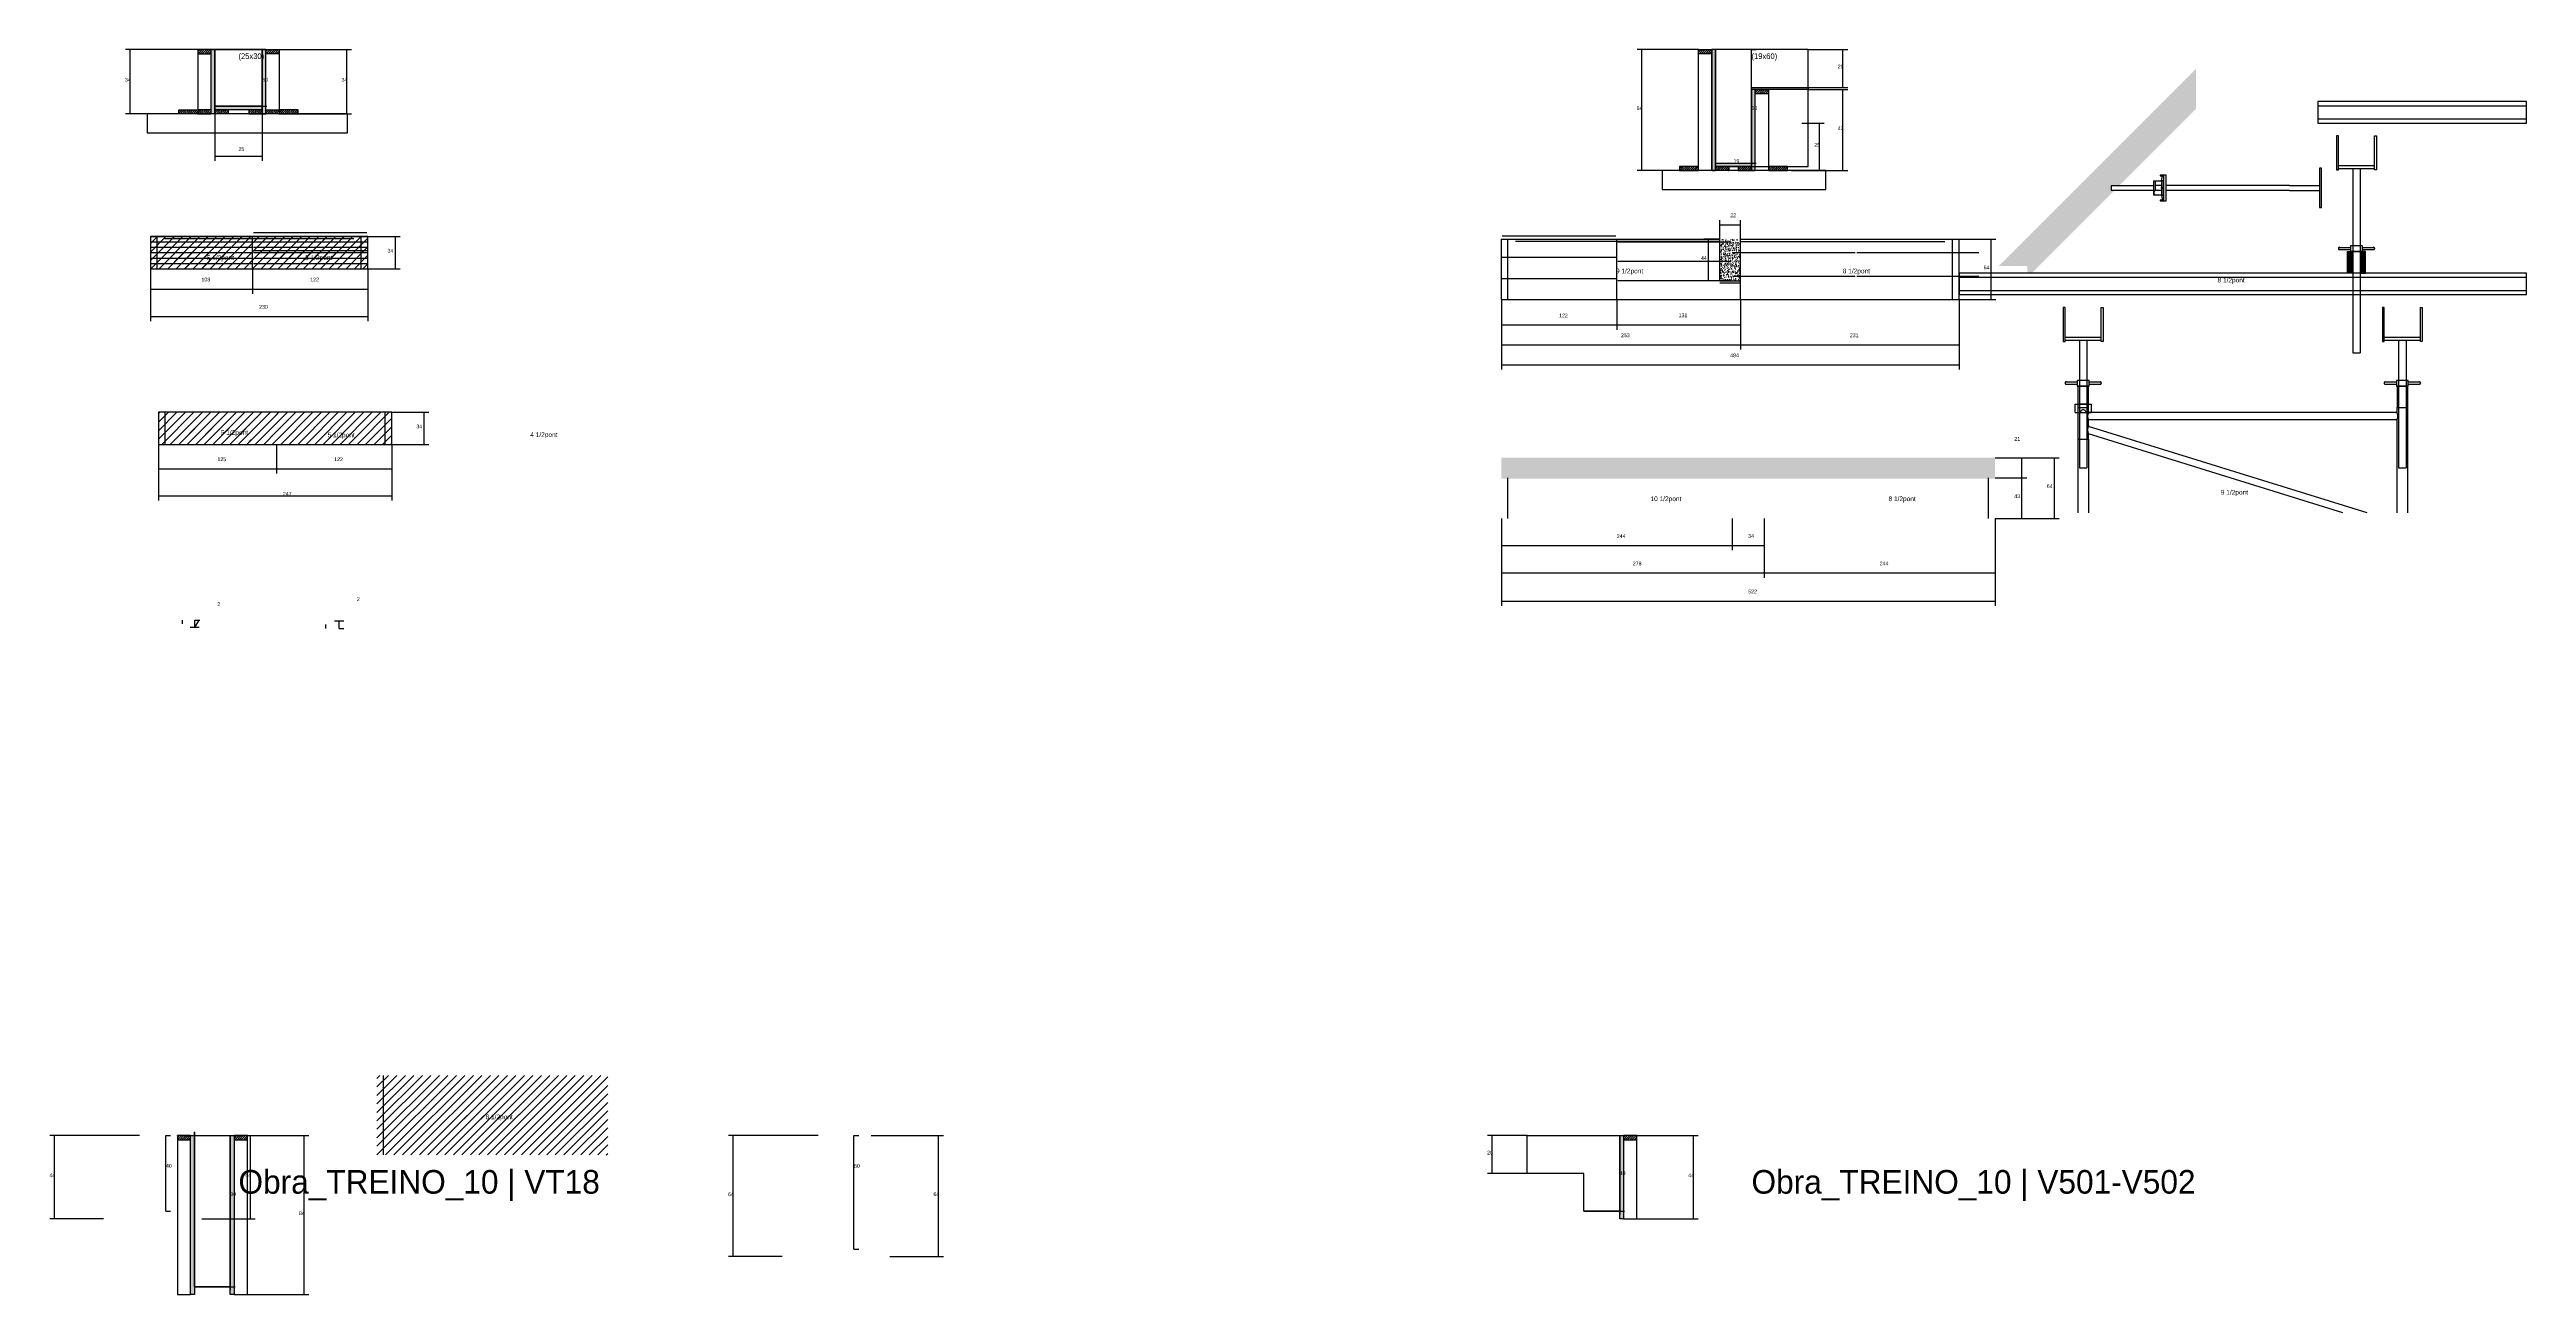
# Model space of a CAD drawing. Header units: metres. Extents: x -2848 to 22762, y -45195 to 1016.
# Drawn here: x 15800 to 18420, y -21117 to -19800 of the extents above; entities that cross this region are included whole.
import ezdxf

# ---------------------------------------------------------------- set-up
doc = ezdxf.new("R2010")
doc.units = ezdxf.units.M
for name, color, linetype in [('BARRA DE ANCORAGEM', 7, 'Continuous'), ('CONCRETO', 251, 'Continuous'), ('COTA', 4, 'Continuous'), ('Cota Seção (2x)', 4, 'Continuous'), ('Demarcação 2', 254, 'Continuous'), ('Escoras', 2, 'Continuous'), ('Forcador', 251, 'Continuous'), ('Hachura', 253, 'Continuous'), ('LABEL_ID', 3, 'Continuous'), ('Madeira', 126, 'Continuous'), ('NOMENCLATURA', 7, 'Continuous'), ('Painéis', 200, 'Continuous'), ('Perfil Metálico', 251, 'Continuous'), ('SARR_2.2x7', 40, 'Continuous'), ('Texto Seção', 7, 'Continuous')]:
    doc.layers.add(name, color=color, linetype=linetype)

msp = doc.modelspace()

# ---------------------------------------------------------------- hatches: boundary and pattern name
at = {"layer": 'COTA'}
h = msp.add_hatch(dxfattribs=at)
h.set_pattern_fill('AR-CONC', scale=0.03)
h.paths.add_polyline_path([(17566.5, -20044.5), (17588.5, -20044.5), (17588.5, -20000.5), (17566.5, -20000.5)])
h = msp.add_hatch(dxfattribs=at)
h.set_pattern_fill('AR-CONC', scale=0.03)
h.paths.add_polyline_path([(17335.5, -20231.8), (17335.5, -20253.8), (17857.5, -20253.8), (17857.5, -20231.8)])
at = {"layer": 'Demarcação 2'}
h = msp.add_hatch(color=8, dxfattribs=at)
h.dxf.hatch_style = 1
h.paths.add_polyline_path([(18070, -19862.8), (18070, -19820.4), (17861.5, -20028.8), (17891.6, -20028.8), (17891.6, -20036.4), (17896.4, -20036.4), (17984.2, -19948.6), (17980.5, -19948.6), (17980.5, -19944.1), (17988.6, -19944.1)])
at = {"layer": 'Hachura'}
h = msp.add_hatch(dxfattribs=at)
h.set_pattern_fill('ANSI31', scale=0.5)
h.paths.add_polyline_path([(15971, -19804.4), (15971, -19800), (15971, -19800), (15957, -19800), (15957, -19800), (15957, -19804.4), (15957, -19804.4), (15971, -19804.4)])
h = msp.add_hatch(color=8, dxfattribs=at)
h.dxf.hatch_style = 1
h.paths.add_polyline_path([(15971, -19800), (15975, -19800), (15975, -19800), (15975, -19868), (15975, -19868), (15971, -19868), (15971, -19868), (15971, -19800)])
h = msp.add_hatch(color=8, dxfattribs=at)
h.dxf.hatch_style = 1
h.paths.add_polyline_path([(16029, -19800), (16025, -19800), (16025, -19800), (16025, -19868), (16025, -19868), (16029, -19868), (16029, -19868), (16029, -19800)])
h = msp.add_hatch(dxfattribs=at)
h.set_pattern_fill('ANSI31', scale=0.5)
h.paths.add_polyline_path([(16029, -19804.4), (16029, -19800), (16029, -19800), (16043, -19800), (16043, -19800), (16043, -19804.4), (16043, -19804.4), (16029, -19804.4)])
h = msp.add_hatch(dxfattribs=at)
h.set_pattern_fill('ANSI31', scale=0.5)
h.paths.add_polyline_path([(17544, -19804.4), (17544, -19800), (17544, -19800), (17558, -19800), (17558, -19800), (17558, -19804.4), (17558, -19804.4), (17544, -19804.4)])
h = msp.add_hatch(color=8, dxfattribs=at)
h.dxf.hatch_style = 1
h.paths.add_polyline_path([(17562, -19800), (17558, -19800), (17558, -19800), (17558, -19928), (17558, -19928), (17562, -19928), (17562, -19928), (17562, -19800)])
h = msp.add_hatch(color=8, dxfattribs=at)
h.dxf.hatch_style = 1
h.paths.add_polyline_path([(17600, -19842.4), (17600, -19840), (17600, -19840), (17660, -19840), (17660, -19840), (17660, -19842.4), (17660, -19842.4), (17600, -19842.4)])
h = msp.add_hatch(color=8, dxfattribs=at)
h.dxf.hatch_style = 1
h.paths.add_polyline_path([(17604, -19842.4), (17600, -19842.4), (17600, -19842.4), (17600, -19928), (17600, -19928), (17604, -19928), (17604, -19928), (17604, -19842.4)])
h = msp.add_hatch(dxfattribs=at)
h.set_pattern_fill('ANSI31', scale=0.5)
h.paths.add_polyline_path([(17604, -19846.8), (17604, -19842.4), (17604, -19842.4), (17618, -19842.4), (17618, -19842.4), (17618, -19846.8), (17618, -19846.8), (17604, -19846.8)])
h = msp.add_hatch(dxfattribs=at)
h.set_pattern_fill('ANSI31', scale=0.5)
h.paths.add_polyline_path([(15937, -19868), (15937, -19863.6), (15937, -19863.6), (15957, -19863.6), (15957, -19863.6), (15957, -19868), (15957, -19868), (15937, -19868)])
h = msp.add_hatch(dxfattribs=at)
h.set_pattern_fill('ANSI31', scale=0.5)
h.paths.add_polyline_path([(15971, -19868), (15971, -19863.6), (15971, -19863.6), (15957, -19863.6), (15957, -19863.6), (15957, -19868), (15957, -19868), (15971, -19868)])
h = msp.add_hatch(color=8, dxfattribs=at)
h.dxf.hatch_style = 1
h.paths.add_polyline_path([(15975, -19863.6), (15975, -19860), (15975, -19860), (16025, -19860), (16025, -19860), (16025, -19863.6), (16025, -19863.6), (15975, -19863.6)])
h = msp.add_hatch(dxfattribs=at)
h.set_pattern_fill('ANSI31', scale=0.5)
h.paths.add_polyline_path([(15975, -19868), (15975, -19863.6), (15975, -19863.6), (15989, -19863.6), (15989, -19863.6), (15989, -19868), (15989, -19868), (15975, -19868)])
h = msp.add_hatch(dxfattribs=at)
h.set_pattern_fill('ANSI31', scale=0.5)
h.paths.add_polyline_path([(16025, -19868), (16025, -19863.6), (16025, -19863.6), (16011, -19863.6), (16011, -19863.6), (16011, -19868), (16011, -19868), (16025, -19868)])
h = msp.add_hatch(dxfattribs=at)
h.set_pattern_fill('ANSI31', scale=0.5)
h.paths.add_polyline_path([(16029, -19868), (16029, -19863.6), (16029, -19863.6), (16043, -19863.6), (16043, -19863.6), (16043, -19868), (16043, -19868), (16029, -19868)])
h = msp.add_hatch(dxfattribs=at)
h.set_pattern_fill('ANSI31', scale=0.5)
h.paths.add_polyline_path([(16063, -19868), (16063, -19863.6), (16063, -19863.6), (16043, -19863.6), (16043, -19863.6), (16043, -19868), (16043, -19868), (16063, -19868)])
h = msp.add_hatch(dxfattribs=at)
h.set_pattern_fill('ANSI31', scale=0.5)
h.paths.add_polyline_path([(17544, -19928), (17544, -19923.6), (17544, -19923.6), (17524, -19923.6), (17524, -19923.6), (17524, -19928), (17524, -19928), (17544, -19928)])
h = msp.add_hatch(color=8, dxfattribs=at)
h.dxf.hatch_style = 1
h.paths.add_polyline_path([(17562, -19923.6), (17562, -19920), (17562, -19920), (17600, -19920), (17600, -19920), (17600, -19923.6), (17600, -19923.6), (17562, -19923.6)])
h = msp.add_hatch(dxfattribs=at)
h.set_pattern_fill('ANSI31', scale=0.5)
h.paths.add_polyline_path([(17562, -19928), (17562, -19923.6), (17562, -19923.6), (17576, -19923.6), (17576, -19923.6), (17576, -19928), (17576, -19928), (17562, -19928)])
h = msp.add_hatch(dxfattribs=at)
h.set_pattern_fill('ANSI31', scale=0.5)
h.paths.add_polyline_path([(17600, -19928), (17600, -19923.6), (17600, -19923.6), (17586, -19923.6), (17586, -19923.6), (17586, -19928), (17586, -19928), (17600, -19928)])
h = msp.add_hatch(dxfattribs=at)
h.set_pattern_fill('ANSI31', scale=0.5)
h.paths.add_polyline_path([(17638, -19928), (17638, -19923.6), (17638, -19923.6), (17618, -19923.6), (17618, -19923.6), (17618, -19928), (17618, -19928), (17638, -19928)])
h = msp.add_hatch(dxfattribs=at)
h.set_pattern_fill('ANSI31', scale=2)
h.paths.add_polyline_path([(16014.9, -20031.8), (16014.9, -19997.8), (15906.9, -19997.8), (15906.9, -20031.8)])
h = msp.add_hatch(dxfattribs=at)
h.set_pattern_fill('ANSI31', scale=2)
h.paths.add_polyline_path([(16136.9, -19997.8), (16014.9, -19997.8), (16014.9, -20031.8), (16136.9, -20031.8)])
h = msp.add_hatch(dxfattribs=at)
h.set_pattern_fill('ANSI31', scale=2)
h.paths.add_polyline_path([(15930.2, -20030.7), (15997.8, -20030.7), (15997.8, -20030.7), (16003.3, -20014.8), (16003.3, -20014.8), (15935.7, -20014.8), (15935.7, -20014.8), (15930.2, -20030.7)])
h = msp.add_hatch(dxfattribs=at)
h.set_pattern_fill('ANSI31', scale=2)
h.paths.add_polyline_path([(16034.1, -20030.7), (16101.7, -20030.7), (16101.7, -20030.7), (16107.2, -20014.8), (16107.2, -20014.8), (16039.6, -20014.8), (16039.6, -20014.8), (16034.1, -20030.7)])
h = msp.add_hatch(dxfattribs=at)
h.set_pattern_fill('ANSI31', scale=2)
h.paths.add_polyline_path([(16040.2, -20183.6), (15915.4, -20183.6), (15915.4, -20217.6), (16040.2, -20217.6)])
h = msp.add_hatch(dxfattribs=at)
h.set_pattern_fill('ANSI31', scale=2)
h.paths.add_polyline_path([(16162.2, -20183.6), (16040.2, -20183.6), (16040.2, -20217.6), (16162.2, -20217.6)])
h = msp.add_hatch(dxfattribs=at)
h.set_pattern_fill('ANSI31', scale=2)
h.paths.add_polyline_path([(15944.9, -20215.5), (16012.6, -20215.5), (16012.6, -20215.5), (16018.1, -20199.5), (16018.1, -20199.5), (15950.4, -20199.5), (15950.4, -20199.5), (15944.9, -20215.5)])
h = msp.add_hatch(dxfattribs=at)
h.set_pattern_fill('ANSI31', scale=2)
h.paths.add_polyline_path([(16390.5, -20968.9), (16390.5, -20884.9), (16146.5, -20884.9), (16146.5, -20968.9)])
h = msp.add_hatch(dxfattribs=at)
h.set_pattern_fill('ANSI31', scale=2)
h.paths.add_polyline_path([(16225, -20939.3), (16292.6, -20939.3), (16292.6, -20939.3), (16298.1, -20923.3), (16298.1, -20923.3), (16230.5, -20923.3), (16230.5, -20923.3), (16225, -20939.3)])
h = msp.add_hatch(dxfattribs=at)
h.set_pattern_fill('ANSI31', scale=0.5)
h.paths.add_polyline_path([(15949.4, -20953), (15949.4, -20948.6), (15949.4, -20948.6), (15935.4, -20948.6), (15935.4, -20948.6), (15935.4, -20953), (15935.4, -20953), (15949.4, -20953)])
h = msp.add_hatch(color=8, dxfattribs=at)
h.dxf.hatch_style = 1
h.paths.add_polyline_path([(15949.4, -20948.6), (15953.4, -20948.6), (15953.4, -20948.6), (15953.4, -21116.6), (15953.4, -21116.6), (15949.4, -21116.6), (15949.4, -21116.6), (15949.4, -20948.6)])
h = msp.add_hatch(color=8, dxfattribs=at)
h.dxf.hatch_style = 1
h.paths.add_polyline_path([(15991.4, -20948.6), (15995.4, -20948.6), (15995.4, -20948.6), (15995.4, -21116.6), (15995.4, -21116.6), (15991.4, -21116.6), (15991.4, -21116.6), (15991.4, -20948.6)])
h = msp.add_hatch(dxfattribs=at)
h.set_pattern_fill('ANSI31', scale=0.5)
h.paths.add_polyline_path([(16009.4, -20953), (16009.4, -20948.6), (16009.4, -20948.6), (15995.4, -20948.6), (15995.4, -20948.6), (15995.4, -20953), (15995.4, -20953), (16009.4, -20953)])
h = msp.add_hatch(color=8, dxfattribs=at)
h.dxf.hatch_style = 1
h.paths.add_polyline_path([(17460.6, -20948.6), (17464.6, -20948.6), (17464.6, -20948.6), (17464.6, -21036.6), (17464.6, -21036.6), (17460.6, -21036.6), (17460.6, -21036.6), (17460.6, -20948.6)])
h = msp.add_hatch(dxfattribs=at)
h.set_pattern_fill('ANSI31', scale=0.5)
h.paths.add_polyline_path([(17478.6, -20953), (17478.6, -20948.6), (17478.6, -20948.6), (17464.6, -20948.6), (17464.6, -20948.6), (17464.6, -20953), (17464.6, -20953), (17478.6, -20953)])
at = {"layer": 'Perfil Metálico'}
h = msp.add_hatch(color=8, dxfattribs=at)
h.dxf.hatch_style = 1
h.paths.add_polyline_path([(18230.3, -20036.4), (18234.8, -20036.4), (18234.8, -20013.6), (18230.3, -20013.6)])
h = msp.add_hatch(color=8, dxfattribs=at)
h.dxf.hatch_style = 1
h.paths.add_polyline_path([(18244.7, -20036.4), (18249.2, -20036.4), (18249.2, -20013.6), (18244.7, -20013.6)])

# ---------------------------------------------------------------- linework, layer by layer
at = {"layer": 'BARRA DE ANCORAGEM'}
for p, q in [((18025.56, -19950.9), (18025.51, -19951.43)), ((18025.51, -19951.43), (18025.56, -19951.97)), ((18025.73, -19950.39), (18025.56, -19950.9)), ((18025.56, -19951.97), (18025.73, -19952.47)), ((18026, -19949.93), (18025.73, -19950.39)), ((18025.73, -19952.47), (18026, -19952.94)), ((18026.36, -19949.53), (18026, -19949.93)), ((18026, -19952.94), (18026.36, -19953.33)), ((18026.79, -19949.22), (18026.36, -19949.53)), ((18026.36, -19953.33), (18026.79, -19953.65)), ((18027.28, -19949), (18026.79, -19949.22)), ((18026.79, -19953.65), (18027.28, -19953.86)), ((18033.4, -19938.8), (18034.6, -19933.5)), ((18033.4, -19953.9), (18034.6, -19959.2)), ((18035.7, -19932.7), (18035.7, -19960)), ((18070, -19943.7), (18038.4, -19943.7)), ((18070, -19949), (18038.4, -19949)), ((18169, -19943.7), (18070, -19943.7)), ((18169, -19949), (18070, -19949)), ((18169, -19943.7), (18200.5, -19943.7)), ((18169, -19949), (18200.5, -19949))]:
    msp.add_line(p, q, dxfattribs=at)
for points in [[(18202.9, -19967.2), (18202.9, -19925.5), (18200.5, -19925.5), (18200.5, -19967.2)], [(18025.5, -19944.1), (17980.5, -19944.1), (17980.5, -19948.6), (18025.5, -19948.6)], [(18035.7, -19932.7), (18032.2, -19932.7), (18032.2, -19933.5), (18035.7, -19933.5)], [(18035.7, -19938.8), (18033.4, -19938.8), (18033.4, -19953.9), (18035.7, -19953.9)], [(18038.4, -19960), (18038.4, -19932.7), (18035.7, -19932.7), (18035.7, -19960)], [(18035.7, -19959.2), (18032.2, -19959.2), (18032.2, -19960), (18035.7, -19960)]]:
    msp.add_lwpolyline(points, close=True, dxfattribs=at)
for points in [[(18033.4, -19953.9), (18025.5, -19953.9), (18025.5, -19938.8), (18033.4, -19938.8)], [(18033.4, -19943.7), (18027.3, -19943.7), (18027.3, -19938.8)], [(18033.4, -19949), (18027.3, -19949), (18027.3, -19943.7)], [(18033.4, -19946.8), (18035.7, -19946.8), (18035.7, -19945.9), (18033.4, -19945.9), (18033.4, -19946.8), (18033.4, -19945.9)]]:
    msp.add_lwpolyline(points, dxfattribs=at)
at = {"layer": 'CONCRETO'}
for points in [[(15975, -19800), (15975, -19800), (15975, -19800), (15975, -19800), (16025, -19800), (16025, -19800), (16025, -19800), (16025, -19860), (15975, -19860), (15975, -19800)], [(15975, -19860), (16025, -19860), (16025, -19800), (15975, -19800)], [(17600, -19840), (17660, -19840), (17660, -19800), (17600, -19800), (17600, -19800), (17562, -19800), (17562, -19923.6), (17562, -19923.6), (17562, -19920), (17600, -19920)], [(17562, -19923.6), (17660, -19923.6), (17660, -19800), (17562, -19800)], [(15953.4, -20944.6), (15953.4, -20944.6), (15953.4, -20948.6), (15953.4, -20948.6), (15953.4, -20948.6), (15991.4, -20948.6), (15991.4, -21112.2), (15991.4, -21112.2), (15991.4, -21108.6), (15953.4, -21108.6)], [(17422.6, -20988.6), (17362.6, -20988.6), (17362.6, -20948.6), (17422.6, -20948.6), (17422.6, -20948.6), (17460.6, -20948.6), (17460.6, -21032.2), (17460.6, -21032.2), (17460.6, -21028.6), (17422.6, -21028.6)]]:
    msp.add_lwpolyline(points, close=True, dxfattribs=at)
at = {"layer": 'COTA'}
for p, q in [((15975, -19800), (15880.4, -19800)), ((15885.4, -19868), (15885.4, -19800)), ((16043, -19800), (16119.5, -19800)), ((16114.5, -19868), (16114.5, -19800)), ((17544, -19800), (17479, -19800)), ((17484, -19928), (17484, -19800)), ((17660, -19800), (17701.7, -19800)), ((17696.7, -19840), (17696.7, -19800)), ((17660, -19840), (17701.7, -19840)), ((17660, -19842.4), (17701.7, -19842.4)), ((17696.7, -19928), (17696.7, -19842.4)), ((15937, -19868), (15880.4, -19868)), ((15975, -19863.6), (15975, -19917.8)), ((16025, -19863.6), (16025, -19917.8)), ((16063, -19868), (16119.5, -19868)), ((17653.3, -19878), (17676.9, -19878)), ((17671.9, -19928), (17671.9, -19878)), ((15975, -19912.8), (16025, -19912.8)), ((17544, -19928), (17479, -19928)), ((17642.4, -19928), (17701.7, -19928)), ((17653.3, -19928), (17676.9, -19928)), ((17566.5, -20000.5), (17566.5, -19980.3)), ((17588.5, -20000.5), (17588.5, -19980.3)), ((16136.9, -19997.8), (16170.9, -19997.8)), ((16165.9, -20031.8), (16165.9, -19997.8)), ((17566.5, -20000.5), (17549.6, -20000.5)), ((17554.6, -20044.5), (17554.6, -20000.5)), ((17566.5, -19985.3), (17588.5, -19985.3)), ((17819.5, -20000.5), (17858.5, -20000.5)), ((17853.5, -20064.5), (17853.5, -20000.5)), ((15906.9, -20031.8), (15906.9, -20087.3)), ((15906.9, -20031.8), (15906.9, -20058.3)), ((16014.9, -20031.8), (16014.9, -20058.3)), ((16014.9, -20031.8), (16014.9, -20058.3)), ((16136.9, -20031.8), (16170.9, -20031.8)), ((16136.9, -20031.8), (16136.9, -20087.3)), ((16136.9, -20031.8), (16136.9, -20058.3)), ((15906.9, -20053.3), (16014.9, -20053.3)), ((16014.9, -20053.3), (16136.9, -20053.3)), ((17566.5, -20044.5), (17549.6, -20044.5)), ((15906.9, -20082.3), (16136.9, -20082.3)), ((17335.5, -20064.5), (17335.5, -20096.3)), ((17335.5, -20064.5), (17335.5, -20138.5)), ((17335.5, -20064.5), (17335.5, -20117.4)), ((17457.5, -20064.5), (17457.5, -20096.3)), ((17457.5, -20064.5), (17457.5, -20096.3)), ((17588.5, -20064.5), (17588.5, -20096.3)), ((17588.5, -20064.5), (17588.5, -20117.4)), ((17588.5, -20064.5), (17588.5, -20117.4)), ((17819.5, -20064.5), (17819.5, -20117.4)), ((17819.5, -20064.5), (17858.5, -20064.5)), ((17819.5, -20064.5), (17819.5, -20138.5)), ((17335.5, -20091.3), (17457.5, -20091.3)), ((17335.5, -20112.4), (17588.5, -20112.4)), ((17457.5, -20091.3), (17588.5, -20091.3)), ((17588.5, -20112.4), (17819.5, -20112.4)), ((17335.5, -20133.5), (17819.5, -20133.5)), ((16162.2, -20183.6), (16201.4, -20183.6)), ((16196.4, -20217.6), (16196.4, -20183.6)), ((15915.4, -20217.6), (15915.4, -20276.9)), ((15915.4, -20217.6), (15915.4, -20248.4)), ((16040.2, -20217.6), (16040.2, -20248.4)), ((16040.2, -20217.6), (16040.2, -20248.4)), ((16162.2, -20217.6), (16201.4, -20217.6)), ((16162.2, -20217.6), (16162.2, -20276.9)), ((16162.2, -20217.6), (16162.2, -20248.4)), ((15915.4, -20243.4), (16040.2, -20243.4)), ((16040.2, -20243.4), (16162.2, -20243.4)), ((17857.5, -20231.8), (17891, -20231.8)), ((17857.5, -20231.8), (17925.4, -20231.8)), ((17886, -20253), (17886, -20231.8)), ((17920.4, -20295.8), (17920.4, -20231.8)), ((15915.4, -20271.9), (16162.2, -20271.9)), ((17857.5, -20253), (17891, -20253)), ((17857.5, -20253), (17891, -20253)), ((17886, -20295.8), (17886, -20253)), ((17335.5, -20295.8), (17335.5, -20358.6)), ((17335.5, -20295.8), (17335.5, -20329.6)), ((17335.5, -20295.8), (17335.5, -20388.3)), ((17579.5, -20295.8), (17579.5, -20329.6)), ((17579.5, -20295.8), (17579.5, -20329.6)), ((17613.5, -20295.8), (17613.5, -20358.6)), ((17613.5, -20295.8), (17613.5, -20358.6)), ((17613.5, -20295.8), (17613.5, -20329.6)), ((17857.5, -20295.8), (17857.5, -20358.6)), ((17857.5, -20295.8), (17891, -20295.8)), ((17857.5, -20295.8), (17925.4, -20295.8)), ((17857.5, -20295.8), (17857.5, -20388.3)), ((17335.5, -20324.6), (17579.5, -20324.6)), ((17579.5, -20324.6), (17613.5, -20324.6)), ((17335.5, -20353.6), (17613.5, -20353.6)), ((17613.5, -20353.6), (17857.5, -20353.6)), ((15954, -20411.4), (15954, -20403.4)), ((15954, -20403.4), (15959, -20403.4)), ((17335.5, -20383.3), (17857.5, -20383.3)), ((15958.4, -20411.4), (15949, -20411.4)), ((16101.5, -20404.2), (16111.6, -20404.2)), ((16106.6, -20412.2), (16106.6, -20404.2)), ((16106.6, -20412.2), (16111.6, -20412.2)), ((15895.3, -20948.6), (15800.6, -20948.6)), ((15805.6, -21036.6), (15805.6, -20948.6)), ((15941.3, -20948.6), (16017.7, -20948.6)), ((16009.4, -20948.6), (16074.4, -20948.6)), ((16012.7, -21036.6), (16012.7, -20948.6)), ((16069.4, -21116.6), (16069.4, -20948.6)), ((16612.9, -20948.6), (16518.2, -20948.6)), ((16523.2, -21076.6), (16523.2, -20948.6)), ((16668.9, -20948.6), (16745.4, -20948.6)), ((16740.4, -21076.6), (16740.4, -20948.6)), ((17362.6, -20948.6), (17320.9, -20948.6)), ((17325.9, -20988.6), (17325.9, -20948.6)), ((17478.6, -20948.6), (17543.6, -20948.6)), ((17538.6, -21036.6), (17538.6, -20948.6)), ((17362.6, -20988.6), (17320.9, -20988.6)), ((15857.3, -21036.6), (15800.6, -21036.6)), ((15961.3, -21036.6), (16017.7, -21036.6)), ((17478.6, -21036.6), (17543.6, -21036.6)), ((16574.9, -21076.6), (16518.2, -21076.6)), ((16688.9, -21076.6), (16745.4, -21076.6)), ((16009.4, -21116.6), (16074.4, -21116.6))]:
    msp.add_line(p, q, dxfattribs=at)
at = {"layer": 'Cota Seção (2x)'}
for p, q in [((16025, -19860), (16025, -19800)), ((16025, -19800), (16030, -19800)), ((17600, -19920), (17600, -19800)), ((17600, -19800), (17605, -19800)), ((16025, -19860), (16030, -19860)), ((17562, -19928), (17562, -19915)), ((17562, -19920), (17600, -19920)), ((17600, -19928), (17600, -19915)), ((17600, -19920), (17605, -19920)), ((15923.3, -21028.6), (15923.3, -20948.6)), ((15923.3, -20948.6), (15928.3, -20948.6)), ((15953.4, -20948.6), (15996.4, -20948.6)), ((15991.4, -21108.6), (15991.4, -20948.6)), ((16650.9, -21068.6), (16650.9, -20948.6)), ((16650.9, -20948.6), (16655.9, -20948.6)), ((17422.6, -20948.6), (17465.6, -20948.6)), ((17460.6, -21028.6), (17460.6, -20948.6)), ((15923.3, -21028.6), (15928.3, -21028.6)), ((17422.6, -21028.6), (17465.6, -21028.6)), ((16650.9, -21068.6), (16655.9, -21068.6)), ((15953.4, -21108.6), (15996.4, -21108.6))]:
    msp.add_line(p, q, dxfattribs=at)
at = {"layer": 'Escoras'}
for p, q in [((18245.4, -20013.6), (18234.1, -20013.6)), ((17945.1, -20155.9), (17945.1, -20290)), ((17956.3, -20155.9), (17945.1, -20155.9)), ((17956.3, -20178.4), (17956.3, -20155.9)), ((18293.8, -20155.9), (18282.6, -20155.9)), ((18282.6, -20155.9), (18282.6, -20178.4)), ((18293.8, -20155.9), (18293.8, -20290)), ((17942.3, -20175), (17959.2, -20175)), ((17942.3, -20183.8), (17942.3, -20175)), ((17942.3, -20183.8), (17947.8, -20183.8)), ((17945.1, -20178.4), (17956.3, -20178.4)), ((17954.7, -20175), (17946.8, -20175)), ((17954.7, -20184.1), (17946.8, -20184.1)), ((17947.89, -20183.04), (17947.79, -20183.8)), ((17948.18, -20182.34), (17947.89, -20183.04)), ((17948.65, -20181.73), (17948.18, -20182.34)), ((17949.26, -20181.27), (17948.65, -20181.73)), ((17949.96, -20180.98), (17949.26, -20181.27)), ((17950.72, -20180.88), (17949.96, -20180.98)), ((17951.47, -20180.98), (17950.72, -20180.88)), ((17952.18, -20181.27), (17951.47, -20180.98)), ((17952.79, -20181.73), (17952.18, -20181.27)), ((17953.25, -20182.34), (17952.79, -20181.73)), ((17953.54, -20183.04), (17953.25, -20182.34)), ((17953.64, -20183.8), (17953.54, -20183.04)), ((17953.6, -20183.8), (17959.2, -20183.8)), ((17955.46, -20187.19), (17955.43, -20187.85)), ((17955.43, -20187.85), (17955.46, -20188.51)), ((17955.53, -20186.53), (17955.46, -20187.19)), ((17955.46, -20188.51), (17955.53, -20189.17)), ((17955.66, -20185.89), (17955.53, -20186.53)), ((17955.53, -20189.17), (17955.66, -20189.82)), ((17955.84, -20185.25), (17955.66, -20185.89)), ((17955.66, -20189.82), (17955.84, -20190.45)), ((17956.07, -20184.63), (17955.84, -20185.25)), ((17955.84, -20190.45), (17956.07, -20191.08)), ((17956.34, -20184.03), (17956.07, -20184.63)), ((17956.07, -20191.08), (17956.34, -20191.68)), ((17956.3, -20184), (17956.3, -20178.4)), ((18282.6, -20184), (17956.3, -20184)), ((18282.6, -20191.7), (17956.3, -20191.7)), ((17956.3, -20198), (17956.3, -20191.7)), ((17959.2, -20175), (17959.2, -20183.8)), ((18282.87, -20184.63), (18282.59, -20184.03)), ((18282.59, -20191.68), (18282.87, -20191.08)), ((18282.6, -20178.4), (18293.8, -20178.4)), ((18282.6, -20184), (18282.6, -20178.4)), ((18282.6, -20290), (18282.6, -20191.7)), ((18283.1, -20185.25), (18282.87, -20184.63)), ((18282.87, -20191.08), (18283.1, -20190.45)), ((18283.27, -20185.89), (18283.1, -20185.25)), ((18283.1, -20190.45), (18283.27, -20189.82)), ((18283.4, -20186.53), (18283.27, -20185.89)), ((18283.27, -20189.82), (18283.4, -20189.17)), ((18283.48, -20187.19), (18283.4, -20186.53)), ((18283.4, -20189.17), (18283.48, -20188.51)), ((18283.5, -20187.85), (18283.48, -20187.19)), ((18283.48, -20188.51), (18283.5, -20187.85)), ((17945.1, -20212.2), (17956.3, -20212.2)), ((17955.45, -20201.55), (17955.43, -20202.28)), ((17955.43, -20202.28), (17955.45, -20203.01)), ((17955.53, -20200.82), (17955.45, -20201.55)), ((17955.45, -20203.01), (17955.53, -20203.73)), ((17955.66, -20200.11), (17955.53, -20200.82)), ((17955.53, -20203.73), (17955.66, -20204.45)), ((17955.84, -20199.4), (17955.66, -20200.11)), ((17955.66, -20204.45), (17955.84, -20205.16)), ((17956.07, -20198.71), (17955.84, -20199.4)), ((17955.84, -20205.16), (17956.07, -20205.85)), ((17956.34, -20198.03), (17956.07, -20198.71)), ((17956.07, -20205.85), (17956.34, -20206.53)), ((18251.1, -20290), (17956.3, -20198.5)), ((18225.3, -20290), (17956.3, -20206.5)), ((17956.3, -20212.2), (17956.3, -20206.5)), ((17956.3, -20212.2), (17956.3, -20290))]:
    msp.add_line(p, q, dxfattribs=at)
at = {"layer": 'Forcador'}
for p, q in [((18220.6, -19922.7), (18258.9, -19922.7)), ((18220.6, -19925.8), (18258.9, -19925.8)), ((18235.8, -19925.8), (18235.8, -20036.4)), ((18243.7, -19925.8), (18243.7, -20036.4)), ((18220.6, -20010.2), (18220.6, -20010.6)), ((18220.65, -20010.04), (18220.64, -20010.18)), ((18220.64, -20010.63), (18220.65, -20010.76)), ((18220.68, -20009.91), (18220.65, -20010.04)), ((18220.65, -20010.76), (18220.68, -20010.89)), ((18220.72, -20009.79), (18220.68, -20009.91)), ((18220.68, -20010.89), (18220.72, -20011.01)), ((18220.78, -20009.67), (18220.72, -20009.79)), ((18220.72, -20011.01), (18220.78, -20011.13)), ((18220.85, -20009.56), (18220.78, -20009.67)), ((18220.78, -20011.13), (18220.85, -20011.24)), ((18220.94, -20009.46), (18220.85, -20009.56)), ((18220.85, -20011.24), (18220.94, -20011.34)), ((18221.04, -20009.37), (18220.94, -20009.46)), ((18221.15, -20009.3), (18221.04, -20009.37)), ((18221.27, -20009.24), (18221.15, -20009.3)), ((18221.39, -20009.2), (18221.27, -20009.24)), ((18221.52, -20009.17), (18221.39, -20009.2)), ((18221.65, -20009.16), (18221.52, -20009.17)), ((18221.7, -20009.2), (18233.5, -20009.2)), ((18246.1, -20009.2), (18257.9, -20009.2)), ((18258.01, -20009.17), (18257.88, -20009.16)), ((18258.14, -20009.2), (18258.01, -20009.17)), ((18258.27, -20009.24), (18258.14, -20009.2)), ((18258.38, -20009.3), (18258.27, -20009.24)), ((18258.49, -20009.37), (18258.38, -20009.3)), ((18258.59, -20009.46), (18258.49, -20009.37)), ((18258.68, -20009.56), (18258.59, -20009.46)), ((18258.59, -20011.34), (18258.68, -20011.24)), ((18258.76, -20009.67), (18258.68, -20009.56)), ((18258.68, -20011.24), (18258.76, -20011.13)), ((18258.81, -20009.79), (18258.76, -20009.67)), ((18258.76, -20011.13), (18258.81, -20011.01)), ((18258.86, -20009.91), (18258.81, -20009.79)), ((18258.81, -20011.01), (18258.86, -20010.89)), ((18258.88, -20010.04), (18258.86, -20009.91)), ((18258.86, -20010.89), (18258.88, -20010.76)), ((18258.89, -20010.18), (18258.88, -20010.04)), ((18258.88, -20010.76), (18258.89, -20010.63)), ((18258.9, -20010.2), (18258.9, -20010.6)), ((18220.94, -20011.34), (18221.04, -20011.43)), ((18221.04, -20011.43), (18221.15, -20011.5)), ((18221.15, -20011.5), (18221.27, -20011.56)), ((18221.27, -20011.56), (18221.39, -20011.6)), ((18221.39, -20011.6), (18221.52, -20011.63)), ((18221.52, -20011.63), (18221.65, -20011.64)), ((18221.7, -20011.6), (18233.5, -20011.6)), ((18235.8, -20036.4), (18235.8, -20059.2)), ((18243.7, -20036.4), (18243.7, -20059.2)), ((18246.1, -20011.6), (18257.9, -20011.6)), ((18257.88, -20011.64), (18258.01, -20011.63)), ((18258.01, -20011.63), (18258.14, -20011.6)), ((18258.14, -20011.6), (18258.27, -20011.56)), ((18258.27, -20011.56), (18258.38, -20011.5)), ((18258.38, -20011.5), (18258.49, -20011.43)), ((18258.49, -20011.43), (18258.59, -20011.34)), ((18235.8, -20059.2), (18235.8, -20120.8)), ((18243.7, -20059.2), (18243.7, -20120.8)), ((17931.6, -20104.2), (17969.8, -20104.2)), ((17931.6, -20107.3), (17969.8, -20107.3)), ((17946.8, -20107.3), (17946.8, -20242.3)), ((17954.7, -20107.3), (17954.7, -20242.3)), ((18269.1, -20104.2), (18307.3, -20104.2)), ((18269.1, -20107.3), (18307.3, -20107.3)), ((18284.3, -20107.3), (18284.3, -20242.3)), ((18292.2, -20107.3), (18292.2, -20242.3)), ((18235.8, -20120.8), (18243.7, -20120.8)), ((17931.6, -20152.39), (17931.59, -20152.53)), ((17931.59, -20152.98), (17931.6, -20153.11)), ((17931.63, -20152.26), (17931.6, -20152.39)), ((17931.6, -20152.5), (17931.6, -20153)), ((17931.6, -20153.11), (17931.63, -20153.24)), ((17931.67, -20152.14), (17931.63, -20152.26)), ((17931.63, -20153.24), (17931.67, -20153.36)), ((17931.73, -20152.02), (17931.67, -20152.14)), ((17931.67, -20153.36), (17931.73, -20153.48)), ((17931.8, -20151.91), (17931.73, -20152.02)), ((17931.73, -20153.48), (17931.8, -20153.59)), ((17931.89, -20151.81), (17931.8, -20151.91)), ((17931.8, -20153.59), (17931.89, -20153.69)), ((17931.99, -20151.72), (17931.89, -20151.81)), ((17931.89, -20153.69), (17931.99, -20153.78)), ((17932.1, -20151.65), (17931.99, -20151.72)), ((17931.99, -20153.78), (17932.1, -20153.85)), ((17932.22, -20151.59), (17932.1, -20151.65)), ((17932.1, -20153.85), (17932.22, -20153.91)), ((17932.34, -20151.55), (17932.22, -20151.59)), ((17932.22, -20153.91), (17932.34, -20153.95)), ((17932.47, -20151.52), (17932.34, -20151.55)), ((17932.34, -20153.95), (17932.47, -20153.98)), ((17932.61, -20151.51), (17932.47, -20151.52)), ((17932.47, -20153.98), (17932.61, -20153.99)), ((17932.6, -20151.5), (17944.4, -20151.5)), ((17932.6, -20154), (17944.4, -20154)), ((17957, -20151.5), (17968.8, -20151.5)), ((17957, -20154), (17968.8, -20154)), ((17968.96, -20151.52), (17968.83, -20151.51)), ((17968.83, -20153.99), (17968.96, -20153.98)), ((17969.09, -20151.55), (17968.96, -20151.52)), ((17968.96, -20153.98), (17969.09, -20153.95)), ((17969.22, -20151.59), (17969.09, -20151.55)), ((17969.09, -20153.95), (17969.22, -20153.91)), ((17969.34, -20151.65), (17969.22, -20151.59)), ((17969.22, -20153.91), (17969.34, -20153.85)), ((17969.45, -20151.72), (17969.34, -20151.65)), ((17969.34, -20153.85), (17969.45, -20153.78)), ((17969.55, -20151.81), (17969.45, -20151.72)), ((17969.45, -20153.78), (17969.55, -20153.69)), ((17969.63, -20151.91), (17969.55, -20151.81)), ((17969.55, -20153.69), (17969.63, -20153.59)), ((17969.71, -20152.02), (17969.63, -20151.91)), ((17969.63, -20153.59), (17969.71, -20153.48)), ((17969.77, -20152.14), (17969.71, -20152.02)), ((17969.71, -20153.48), (17969.77, -20153.36)), ((17969.81, -20152.26), (17969.77, -20152.14)), ((17969.77, -20153.36), (17969.81, -20153.24)), ((17969.8, -20152.5), (17969.8, -20153)), ((17969.83, -20152.39), (17969.81, -20152.26)), ((17969.81, -20153.24), (17969.83, -20153.11)), ((17969.84, -20152.53), (17969.83, -20152.39)), ((17969.83, -20153.11), (17969.84, -20152.98)), ((18269.1, -20152.39), (18269.09, -20152.53)), ((18269.09, -20152.98), (18269.1, -20153.11)), ((18269.13, -20152.26), (18269.1, -20152.39)), ((18269.1, -20152.5), (18269.1, -20153)), ((18269.1, -20153.11), (18269.13, -20153.24)), ((18269.17, -20152.14), (18269.13, -20152.26)), ((18269.13, -20153.24), (18269.17, -20153.36)), ((18269.23, -20152.02), (18269.17, -20152.14)), ((18269.17, -20153.36), (18269.23, -20153.48)), ((18269.3, -20151.91), (18269.23, -20152.02)), ((18269.23, -20153.48), (18269.3, -20153.59)), ((18269.39, -20151.81), (18269.3, -20151.91)), ((18269.3, -20153.59), (18269.39, -20153.69)), ((18269.49, -20151.72), (18269.39, -20151.81)), ((18269.39, -20153.69), (18269.49, -20153.78)), ((18269.6, -20151.65), (18269.49, -20151.72)), ((18269.49, -20153.78), (18269.6, -20153.85)), ((18269.72, -20151.59), (18269.6, -20151.65)), ((18269.6, -20153.85), (18269.72, -20153.91)), ((18269.84, -20151.55), (18269.72, -20151.59)), ((18269.72, -20153.91), (18269.84, -20153.95)), ((18269.97, -20151.52), (18269.84, -20151.55)), ((18269.84, -20153.95), (18269.97, -20153.98)), ((18270.11, -20151.51), (18269.97, -20151.52)), ((18269.97, -20153.98), (18270.11, -20153.99)), ((18270.1, -20151.5), (18281.9, -20151.5)), ((18270.1, -20154), (18281.9, -20154)), ((18294.5, -20151.5), (18306.3, -20151.5)), ((18294.5, -20154), (18306.3, -20154)), ((18306.46, -20151.52), (18306.33, -20151.51)), ((18306.33, -20153.99), (18306.46, -20153.98)), ((18306.59, -20151.55), (18306.46, -20151.52)), ((18306.46, -20153.98), (18306.59, -20153.95)), ((18306.72, -20151.59), (18306.59, -20151.55)), ((18306.59, -20153.95), (18306.72, -20153.91)), ((18306.84, -20151.65), (18306.72, -20151.59)), ((18306.72, -20153.91), (18306.84, -20153.85)), ((18306.95, -20151.72), (18306.84, -20151.65)), ((18306.84, -20153.85), (18306.95, -20153.78)), ((18307.05, -20151.81), (18306.95, -20151.72)), ((18306.95, -20153.78), (18307.05, -20153.69)), ((18307.13, -20151.91), (18307.05, -20151.81)), ((18307.05, -20153.69), (18307.13, -20153.59)), ((18307.21, -20152.02), (18307.13, -20151.91)), ((18307.13, -20153.59), (18307.21, -20153.48)), ((18307.27, -20152.14), (18307.21, -20152.02)), ((18307.21, -20153.48), (18307.27, -20153.36)), ((18307.31, -20152.26), (18307.27, -20152.14)), ((18307.27, -20153.36), (18307.31, -20153.24)), ((18307.3, -20152.5), (18307.3, -20153)), ((18307.33, -20152.39), (18307.31, -20152.26)), ((18307.31, -20153.24), (18307.33, -20153.11)), ((18307.34, -20152.53), (18307.33, -20152.39)), ((18307.33, -20153.11), (18307.34, -20152.98)), ((17946.8, -20242.3), (17954.7, -20242.3)), ((18284.3, -20242.3), (18292.2, -20242.3))]:
    msp.add_line(p, q, dxfattribs=at)
for points in [[(18218.7, -19891.2), (18218.7, -19927.2), (18220.6, -19927.2), (18220.6, -19891.2)], [(18260.8, -19891.2), (18260.8, -19927.2), (18258.9, -19927.2), (18258.9, -19891.2)], [(18233.5, -20007.7), (18233.5, -20013.6), (18246.1, -20013.6), (18246.1, -20007.7)], [(17929.7, -20072.7), (17929.7, -20108.7), (17931.6, -20108.7), (17931.6, -20072.7)], [(17971.8, -20072.7), (17971.8, -20108.7), (17969.8, -20108.7), (17969.8, -20072.7)], [(18267.2, -20072.7), (18267.2, -20108.7), (18269.1, -20108.7), (18269.1, -20072.7)], [(18309.3, -20072.7), (18309.3, -20108.7), (18307.3, -20108.7), (18307.3, -20072.7)], [(17944.4, -20150.1), (17944.4, -20155.9), (17957, -20155.9), (17957, -20150.1)], [(18281.9, -20150.1), (18281.9, -20155.9), (18294.5, -20155.9), (18294.5, -20150.1)]]:
    msp.add_lwpolyline(points, close=True, dxfattribs=at)
at = {"layer": 'Madeira'}
for points in [[(15971, -19804.4), (15971, -19800), (15957, -19800), (15957, -19804.4)], [(15971, -19800), (15957, -19800), (15957, -19868), (15971, -19868)], [(16029, -19804.4), (16029, -19800), (16043, -19800), (16043, -19804.4)], [(16029, -19800), (16043, -19800), (16043, -19868), (16029, -19868)], [(17544, -19804.4), (17544, -19800), (17558, -19800), (17558, -19804.4)], [(17544, -19800), (17558, -19800), (17558, -19928), (17544, -19928)], [(17604, -19846.8), (17604, -19842.4), (17618, -19842.4), (17618, -19846.8)], [(17604, -19842.4), (17618, -19842.4), (17618, -19928), (17604, -19928)], [(15903.6, -19888), (16115.2, -19888), (16115.2, -19868), (15903.6, -19868)], [(15937, -19868), (15937, -19863.6), (15957, -19863.6), (15957, -19868)], [(15971, -19868), (15971, -19863.6), (15957, -19863.6), (15957, -19868)], [(15975, -19868), (15975, -19863.6), (15989, -19863.6), (15989, -19868)], [(16025, -19868), (16025, -19863.6), (16011, -19863.6), (16011, -19868)], [(16029, -19868), (16029, -19863.6), (16043, -19863.6), (16043, -19868)], [(16063, -19868), (16063, -19863.6), (16043, -19863.6), (16043, -19868)], [(17505.6, -19948), (17678.6, -19948), (17678.6, -19928), (17505.6, -19928)], [(17544, -19928), (17544, -19923.6), (17524, -19923.6), (17524, -19928)], [(17562, -19928), (17562, -19923.6), (17576, -19923.6), (17576, -19928)], [(17600, -19928), (17600, -19923.6), (17586, -19923.6), (17586, -19928)], [(17638, -19928), (17638, -19923.6), (17618, -19923.6), (17618, -19928)], [(15949.4, -20953), (15949.4, -20948.6), (15935.4, -20948.6), (15935.4, -20953)], [(15949.4, -20948.6), (15935.4, -20948.6), (15935.4, -21116.6), (15949.4, -21116.6)], [(16009.4, -20953), (16009.4, -20948.6), (15995.4, -20948.6), (15995.4, -20953)], [(16009.4, -20948.6), (15995.4, -20948.6), (15995.4, -21116.6), (16009.4, -21116.6)], [(17478.6, -20953), (17478.6, -20948.6), (17464.6, -20948.6), (17464.6, -20953)], [(17478.6, -20948.6), (17464.6, -20948.6), (17464.6, -21036.6), (17478.6, -21036.6)]]:
    msp.add_lwpolyline(points, close=True, dxfattribs=at)
at = {"layer": 'Painéis'}
for p, q in [((15975, -19868), (15975, -19800)), ((16025, -19868), (16025, -19800)), ((17558, -19928), (17558, -19800)), ((17600, -19840), (17660, -19840)), ((17600, -19928), (17600, -19842.4)), ((15975, -19860), (16025, -19860)), ((15975, -19863.6), (15975, -19860)), ((16025, -19863.6), (16025, -19860)), ((17562, -19920), (17600, -19920)), ((17562, -19923.6), (17562, -19920)), ((17600, -19923.6), (17600, -19920)), ((15906.9, -19997.8), (16136.9, -19997.8)), ((16014.9, -20031.8), (16014.9, -19997.8)), ((16136.9, -20031.8), (16136.9, -19997.8)), ((17335.5, -20000.5), (17566.5, -20000.5)), ((17335.5, -20064.5), (17335.5, -20000.5)), ((17457.5, -20064.5), (17457.5, -20000.5)), ((17566.5, -20044.5), (17566.5, -20000.5)), ((17588.5, -20000.5), (17819.5, -20000.5)), ((17588.5, -20064.5), (17588.5, -20000.5)), ((17819.5, -20064.5), (17819.5, -20000.5)), ((15906.9, -20031.8), (16136.9, -20031.8)), ((17566.5, -20044.5), (17588.5, -20044.5)), ((17335.5, -20064.5), (17588.5, -20064.5)), ((17588.5, -20064.5), (17819.5, -20064.5))]:
    msp.add_line(p, q, dxfattribs=at)
for points in [[(15971, -19800), (15975, -19800), (15975, -19868), (15971, -19868)], [(16029, -19800), (16025, -19800), (16025, -19868), (16029, -19868)], [(17562, -19800), (17558, -19800), (17558, -19928), (17562, -19928)], [(17600, -19842.4), (17600, -19840), (17660, -19840), (17660, -19842.4)], [(17604, -19842.4), (17600, -19842.4), (17600, -19928), (17604, -19928)], [(15975, -19863.6), (15975, -19860), (16025, -19860), (16025, -19863.6)], [(17562, -19923.6), (17562, -19920), (17600, -19920), (17600, -19923.6)], [(15906.9, -20031.8), (16136.9, -20031.8), (16136.9, -19997.8), (15906.9, -19997.8)], [(15915.4, -20217.6), (16162.2, -20217.6), (16162.2, -20183.6), (15915.4, -20183.6)], [(15949.4, -20948.6), (15953.4, -20948.6), (15953.4, -21116.6), (15949.4, -21116.6)], [(15991.4, -20948.6), (15995.4, -20948.6), (15995.4, -21116.6), (15991.4, -21116.6)], [(17460.6, -20948.6), (17464.6, -20948.6), (17464.6, -21036.6), (17460.6, -21036.6)]]:
    msp.add_lwpolyline(points, close=True, dxfattribs=at)
at = {"layer": 'Perfil Metálico'}
for p, q in [((18199, -19859.4), (18419.5, -19859.4)), ((18199, -19873.2), (18419.5, -19873.2)), ((17819.5, -20040.9), (18419.5, -20040.9)), ((17819.5, -20054.7), (18419.5, -20054.7))]:
    msp.add_line(p, q, dxfattribs=at)
for points in [[(18199, -19877.7), (18419.5, -19877.7), (18419.5, -19854.9), (18199, -19854.9)], [(17819.5, -20059.2), (18419.5, -20059.2), (18419.5, -20036.4), (17819.5, -20036.4)], [(18234.8, -20036.4), (18230.3, -20036.4), (18230.3, -20013.6), (18234.8, -20013.6)], [(18244.7, -20036.4), (18249.2, -20036.4), (18249.2, -20013.6), (18244.7, -20013.6)]]:
    msp.add_lwpolyline(points, close=True, dxfattribs=at)
at = {"layer": 'SARR_2.2x7'}
for p, q in [((15907.9, -20003.47), (16013.9, -20003.47)), ((15907.9, -20009.13), (16013.9, -20009.13)), ((15913.9, -20031.8), (15913.9, -19997.8)), ((15921.9, -20000), (16014.9, -20000)), ((16014.9, -20000), (16121.9, -20000)), ((16015.9, -19993.62), (16135.9, -19993.62)), ((16015.9, -20003.47), (16135.9, -20003.47)), ((16015.9, -20009.13), (16135.9, -20009.13)), ((16129.9, -20031.8), (16129.9, -19997.8)), ((17336.5, -19997.15), (17456.5, -19997.15)), ((17342.5, -20064.5), (17342.5, -20000.5)), ((17350.5, -20002.7), (17566.5, -20002.7)), ((17458.5, -20003.27), (17578.5, -20003.27)), ((17588.5, -20002.9), (17804.5, -20002.9)), ((17812.5, -20064.5), (17812.5, -20000.5)), ((15907.9, -20014.8), (16013.9, -20014.8)), ((15907.9, -20020.47), (16013.9, -20020.47)), ((15907.9, -20026.13), (16013.9, -20026.13)), ((16015.9, -20012.71), (16135.9, -20012.71)), ((16015.9, -20014.8), (16135.9, -20014.8)), ((16015.9, -20020.47), (16135.9, -20020.47)), ((16015.9, -20026.13), (16135.9, -20026.13)), ((17336.5, -20019.6), (17456.5, -20019.6)), ((17458.5, -20023.68), (17578.5, -20023.68)), ((17580.5, -20014.61), (17709.5, -20014.61)), ((17711.5, -20014.61), (17840.5, -20014.61)), ((17336.5, -20042.05), (17456.5, -20042.05)), ((17458.5, -20044.09), (17578.5, -20044.09)), ((17566.5, -20046.7), (17588.5, -20046.7)), ((17580.5, -20039.56), (17709.5, -20039.56)), ((17711.5, -20039.56), (17840.5, -20039.56)), ((15922.4, -20217.6), (15922.4, -20183.6)), ((16155.2, -20217.6), (16155.2, -20183.6)), ((17342.5, -20295.8), (17342.5, -20253)), ((17850.5, -20295.8), (17850.5, -20253)), ((15940.8, -20407.4), (15940.8, -20403.4)), ((15954, -20411.4), (15958.4, -20403.4)), ((16092.5, -20412.2), (16092.5, -20408.2)), ((16153.5, -20968.9), (16153.5, -20884.9))]:
    msp.add_line(p, q, dxfattribs=at)

# ---------------------------------------------------------------- texts
at = {"layer": 'COTA'}
for s, p in [('20', (17691.2, -19820)), ('34', (15879.9, -19834)), ('34', (16109, -19834)), ('64', (17478.5, -19864)), ('25', (16000, -19907.3)), ('25', (17666.4, -19903)), ('43', (17691.2, -19885.2)), ('22', (17577.5, -19977.3)), ('34', (16157.6, -20014.8)), ('44', (17546.6, -20022.5)), ('64', (17845.4, -20032.5)), ('108', (15960.9, -20045.2)), ('122', (16075.9, -20045.2)), ('230', (16021.9, -20074.1)), ('122', (17396.5, -20083.3)), ('131', (17523, -20083.1)), ('253', (17462, -20104.2)), ('231', (17704, -20104.2)), ('484', (17577.5, -20125.4)), ('34', (16188.1, -20200.6)), ('21', (17877.9, -20213.9)), ('125', (15977.8, -20235.3)), ('122', (16101.2, -20235.3)), ('247', (16047, -20271.9)), ('43', (17877.9, -20274.4)), ('64', (17912.3, -20263.8)), ('244', (17457.5, -20316.6)), ('34', (17596.5, -20316.4)), ('278', (17474.5, -20345.5)), ('244', (17735.5, -20345.5)), ('522', (17596.5, -20375.2)), ('2', (15977.7, -20388.5)), ('2', (16125.2, -20383.2)), ('20', (17320.4, -20968.6)), ('44', (15800.1, -20992.6)), ('44', (16007.2, -20992.6)), ('44', (17533.1, -20992.6)), ('84', (16063.9, -21032.6)), ('64', (16517.7, -21012.6)), ('64', (16734.9, -21012.6))]:
    msp.add_text(s, height=4, dxfattribs=at).set_placement(p)
at = {"layer": 'Cota Seção (2x)'}
for s, p in [('30', (16025, -19834)), ('60', (17600, -19864)), ('19', (17581, -19920)), ('40', (15923.3, -20982.6)), ('60', (16650.9, -20982.6)), ('40', (17460.6, -20990.4)), ('80', (15991.4, -21012.6))]:
    msp.add_text(s, height=4, dxfattribs=at).set_placement(p)
at = {"layer": 'LABEL_ID'}
for s, p in [('Obra_TREINO_10 | VT18', (16000, -21010)), ('Obra_TREINO_10 | V501-V502', (17600, -21010))]:
    msp.add_text(s, height=25, dxfattribs=at).set_placement(p)
at = {"layer": 'NOMENCLATURA'}
for s, p in [('5 1/2pont', (15966.5, -20022.7)), ('5 1/2pont', (16070.5, -20022.7)), ('9 1/2pont', (17456.7, -20036.7)), ('8 1/2pont', (17696.5, -20036.7)), ('8 1/2pont', (18092.8, -20046.3)), ('5 1/2pont', (15981.3, -20207.5)), ('5 1/2pont', (16094.2, -20210.1)), ('4 1/2pont', (16308.6, -20209.8)), ('10 1/2pont', (17493.2, -20277.6)), ('8 1/2pont', (17744.9, -20277.6)), ('9 1/2pont', (18096.3, -20270.8)), ('8 1/2pont', (16261.3, -20931.3))]:
    msp.add_text(s, height=5, dxfattribs=at).set_placement(p)
at = {"layer": 'Texto Seção'}
for s, p in [('(25x30)', (16000, -19810)), ('(19x60)', (17600, -19810))]:
    msp.add_text(s, height=6, dxfattribs=at).set_placement(p)

doc.saveas('drawing.dxf')
